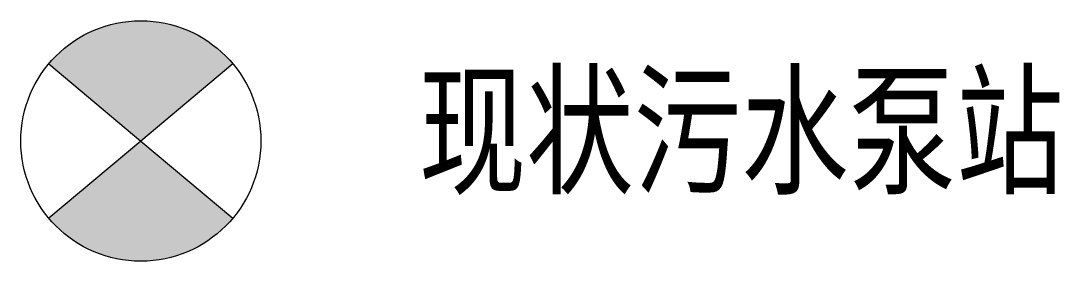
# Model space of a CAD drawing. Header units: millimetres. Extents: x -4 to 30.6, y -4 to 4.
import ezdxf

# ---------------------------------------------------------------- set-up
doc = ezdxf.new("R2010")
doc.units = ezdxf.units.MM
doc.layers.add('设施图块', color=7, linetype='Continuous')
doc.styles.add('设施块标注', font='SIMFANG.TTF', dxfattribs={"width": 0.75})

msp = doc.modelspace()

# ---------------------------------------------------------------- hatches: boundary and pattern name
at = {"layer": '设施图块'}
h = msp.add_hatch(color=5, dxfattribs=at)
h.paths.add_polyline_path([(3.064, 2.571, 0.221695), (0, 4), (0, 0)])
h.paths.add_polyline_path([(0, 4, 0.221695), (-3.064, 2.571), (0, 0)])
h.paths.add_polyline_path([(0, 0), (-3.064, -2.571, 0.221695), (0, -4)])
h.paths.add_polyline_path([(0, 0), (0, -4, 0.221695), (3.064, -2.571)])

# ---------------------------------------------------------------- linework, layer by layer
at = {"layer": '设施图块', "color": 5}
for points in [[(3.064, 2.571), (0, 0), (-3.064, -2.571)], [(-3.064, 2.571), (0, 0), (3.064, -2.571)]]:
    msp.add_lwpolyline(points, dxfattribs=at)
msp.add_circle((0, 0), 4, dxfattribs=at)

# ---------------------------------------------------------------- texts
at = {"layer": '设施图块', "style": '设施块标注', "width": 0.75}
msp.add_attdef('现状污水泵站', (9.258, -1.403), '现状污水泵站', height=3.5, dxfattribs=at)

doc.saveas('drawing.dxf')
